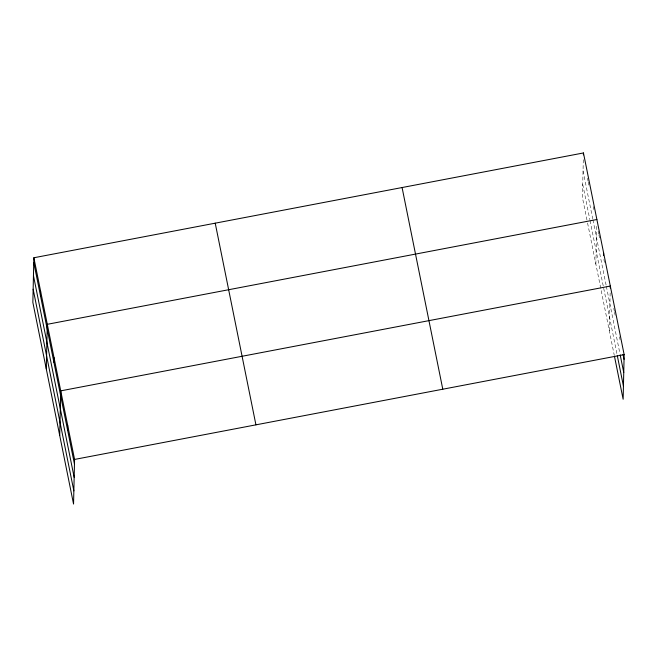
<?xml version="1.0" encoding="UTF-8"?>
<svg xmlns="http://www.w3.org/2000/svg" width="657" height="657" viewBox="0 0 657 657"><rect width="100%" height="100%" fill="white"/><g stroke="black" fill="none" stroke-linecap="round" stroke-linejoin="round"><path stroke-width="0.49" stroke-dasharray="3.29 2.46" d="M583.293 159.7L582.431 197.568L587.374 222.041M595.866 264.122L596.745 225.236M609.302 330.676L610.181 291.79M587.489 178.219L588.081 181.16M588.278 182.137L588.869 185.077M593.214 206.602L593.805 209.542M598.157 231.075L598.749 234.007M598.946 234.992L599.537 237.924M603.882 259.458L604.473 262.389M613.761 308.404L614.352 311.344M614.55 312.321L615.149 315.261M619.494 336.811L620.085 339.751M583.038 170.836L592.721 218.797M592.918 219.775L606.148 285.343M606.345 286.329L619.986 353.901M582.734 184.403L589.846 219.635M590.043 220.612L617.112 354.731M587.572 223.019L614.238 355.166"/><path stroke-width="0.99" d="M33.86 257.758L32.85 302.376L73.551 504.05L74.57 459.432L33.86 257.758L583.449 152.95L624.15 354.624L623.14 399.242L614.435 356.143M40.471 295.749L40.578 291.035M46.286 368.922L47.296 324.312L596.876 219.504M53.907 362.303L54.014 357.58M59.713 435.476L60.723 390.858L610.312 286.058L610.271 287.947M67.54 429.859L67.646 425.145M583.4 154.838L583.449 152.95M603.528 255.614L603.594 252.781M74.57 459.432L624.15 354.624M623.058 354.443L624.043 359.346M620.183 354.879L623.748 372.511M617.309 355.708L623.436 386.078M402.084 187.541L442.785 389.215M215.225 223.175L255.926 424.841M33.753 262.472L74.463 464.146M33.458 275.644L74.159 477.311M33.146 289.203L73.855 490.878"/></g></svg>
